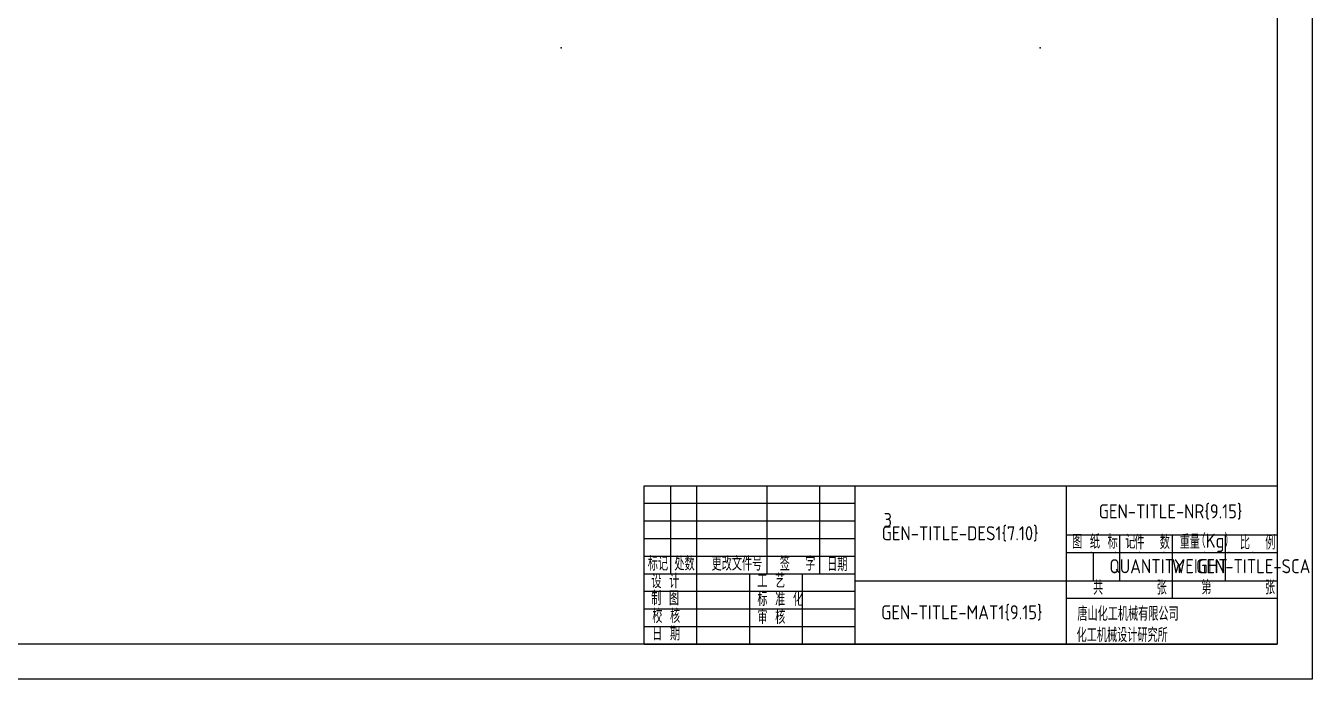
# Model space of a CAD drawing. Header units: millimetres. Extents: x 9671 to 25689, y -17516 to -2951.
# Drawn here: x 25029.3 to 25395.1, y -4597.8 to -4412.2 of the extents above; entities that cross this region are included whole.
import ezdxf
from ezdxf.enums import TextEntityAlignment as Align

# ---------------------------------------------------------------- set-up
doc = ezdxf.new("R2010")
doc.units = ezdxf.units.MM
for name, color, linetype in [('DIM', 3, 'Continuous'), ('RAHM2', 1, 'Continuous'), ('RAHM5', 7, 'Continuous')]:
    doc.layers.add(name, color=color, linetype=linetype)
doc.styles.add('USER1', font='gbenor.shx', dxfattribs={"bigfont": 'gbcbig.shx'})

msp = doc.modelspace()

# ---------------------------------------------------------------- linework, layer by layer
for p, q in [((25205.15, -4542.84), (25385.15, -4542.84)), ((25212.76, -4567.84), (25212.76, -4542.84)), ((25240.15, -4567.84), (25240.15, -4542.84)), ((25385.15, -4542.84), (25385.15, -4587.84)), ((25340.43, -4569.81), (25340.43, -4556.84)), ((25355.43, -4574.75), (25355.43, -4556.84)), ((25370.43, -4569.81), (25370.43, -4556.84)), ((25325.18, -4561.84), (25385.15, -4561.84)), ((25265.15, -4569.84), (25385.15, -4569.84)), ((25205.15, -4587.84), (25385.15, -4587.84))]:
    msp.add_line(p, q)
at = {"layer": 'DIM'}
msp.add_point((25181.54, -4418.45), dxfattribs=at)
at = {"layer": 'DIM', "color": 2}
msp.add_point((25317.78, -4418.45), dxfattribs=at)
at = {"layer": 'RAHM2'}
for p, q in [((25205.15, -4547.84), (25265.15, -4547.84)), ((25205.15, -4552.84), (25265.15, -4552.84)), ((25205.15, -4557.84), (25265.15, -4557.84)), ((25332.93, -4569.81), (25332.93, -4561.84))]:
    msp.add_line(p, q, dxfattribs=at)
at = {"layer": 'RAHM5', "color": 1}
for p, q in [((25205.15, -4587.84), (25205.15, -4542.84)), ((25220.15, -4587.84), (25220.15, -4542.84)), ((25255.15, -4567.84), (25255.15, -4542.84)), ((25265.15, -4587.84), (25265.15, -4542.84)), ((25325.15, -4542.84), (25325.15, -4587.84)), ((25325.43, -4556.84), (25385.15, -4556.84)), ((25205.15, -4562.84), (25265.15, -4562.84)), ((25205.15, -4567.84), (25265.15, -4567.84)), ((25235.15, -4587.84), (25235.15, -4567.84)), ((25250.15, -4587.82), (25250.15, -4567.84)), ((25205.15, -4572.84), (25265.15, -4572.84)), ((25325.15, -4574.84), (25385.15, -4574.84)), ((25205.15, -4577.84), (25265.15, -4577.84)), ((25205.15, -4582.84), (25265.15, -4582.84))]:
    msp.add_line(p, q, dxfattribs=at)
msp.add_lwpolyline([(24801.15, -4177.84), (25395.15, -4177.84), (25395.15, -4597.84), (24801.15, -4597.84)], dxfattribs=at)
msp.add_lwpolyline([(24826.15, -4587.84), (24826.15, -4187.84), (25385.15, -4187.84), (25385.15, -4587.84)], close=True, dxfattribs=at)
for p in [(25332.3, -4561.84), (25332.3, -4561.84), (25339.18, -4561.84), (25339.18, -4561.84), (25346.05, -4561.84), (25346.05, -4561.84), (25352.93, -4561.84), (25352.93, -4561.84), (25364.52, -4561.84), (25364.52, -4561.84), (25371.4, -4561.84), (25371.4, -4561.84), (25378.27, -4561.84), (25378.27, -4561.84)]:
    msp.add_point(p, dxfattribs=at)

# ---------------------------------------------------------------- texts
at = {"layer": 'RAHM5', "color": 1, "style": 'USER1'}
for s, p in [('图 纸 标 记', (25326.84, -4560.74)), ('件  数', (25344.55, -4560.89)), ('重量', (25357.44, -4560.78)), ('（Kg）', (25361.96, -4560.48)), ('比  例', (25374.56, -4560.99)), ('标记', (25206.18, -4566.99)), ('处数', (25213.74, -4566.99)), (' 更改文件号', (25222.15, -4566.99)), ('签  字', (25243.72, -4566.99)), ('日期', (25257.19, -4567.12)), ('设 计', (25207.2, -4572)), ('工 艺', (25237.31, -4571.87)), ('共       张', (25332.83, -4573.81)), ('第       张', (25363.62, -4573.73)), ('制 图', (25207.14, -4576.82)), ('标 准 化', (25237.34, -4577.05)), ('唐山化工机械有限公司', (25328.36, -4581.24)), ('校 核', (25207.46, -4581.89)), ('审 核', (25237.35, -4582.12)), ('日 期', (25207.4, -4586.84)), ('化工机械设计研究所', (25328.13, -4587.28))]:
    msp.add_text(s, height=4, dxfattribs=at).set_placement(p)
at = {"layer": 'RAHM5', "color": 1, "insert": (25275.63, -4552.59), "char_height": 4, "attachment_point": 6, "style": 'USER1'}
msp.add_mtext('3', dxfattribs=at)
at = {"layer": 'RAHM5', "color": 1, "style": 'USER1'}
for tag, p in [('GEN-TITLE-NR{9.15}', (25354.86, -4550.09)), ('GEN-TITLE-DES1{7.10}', (25295.01, -4556.32)), ('GEN-TITLE-MAT1{9.15}', (25295.49, -4578.78))]:
    msp.add_attdef(tag, text='', height=4, dxfattribs=at).set_placement(p, align=Align.MIDDLE)
for tag, text, p in [('QUANTITY', '', (25348.17, -4567.72)), ('WEIGHT', '', (25363.17, -4567.72)), ('GEN-TITLE-SCA', '-', (25378.38, -4567.72))]:
    msp.add_attdef(tag, text=text, height=4, dxfattribs=at).set_placement(p, align=Align.CENTER)

doc.saveas('drawing.dxf')
